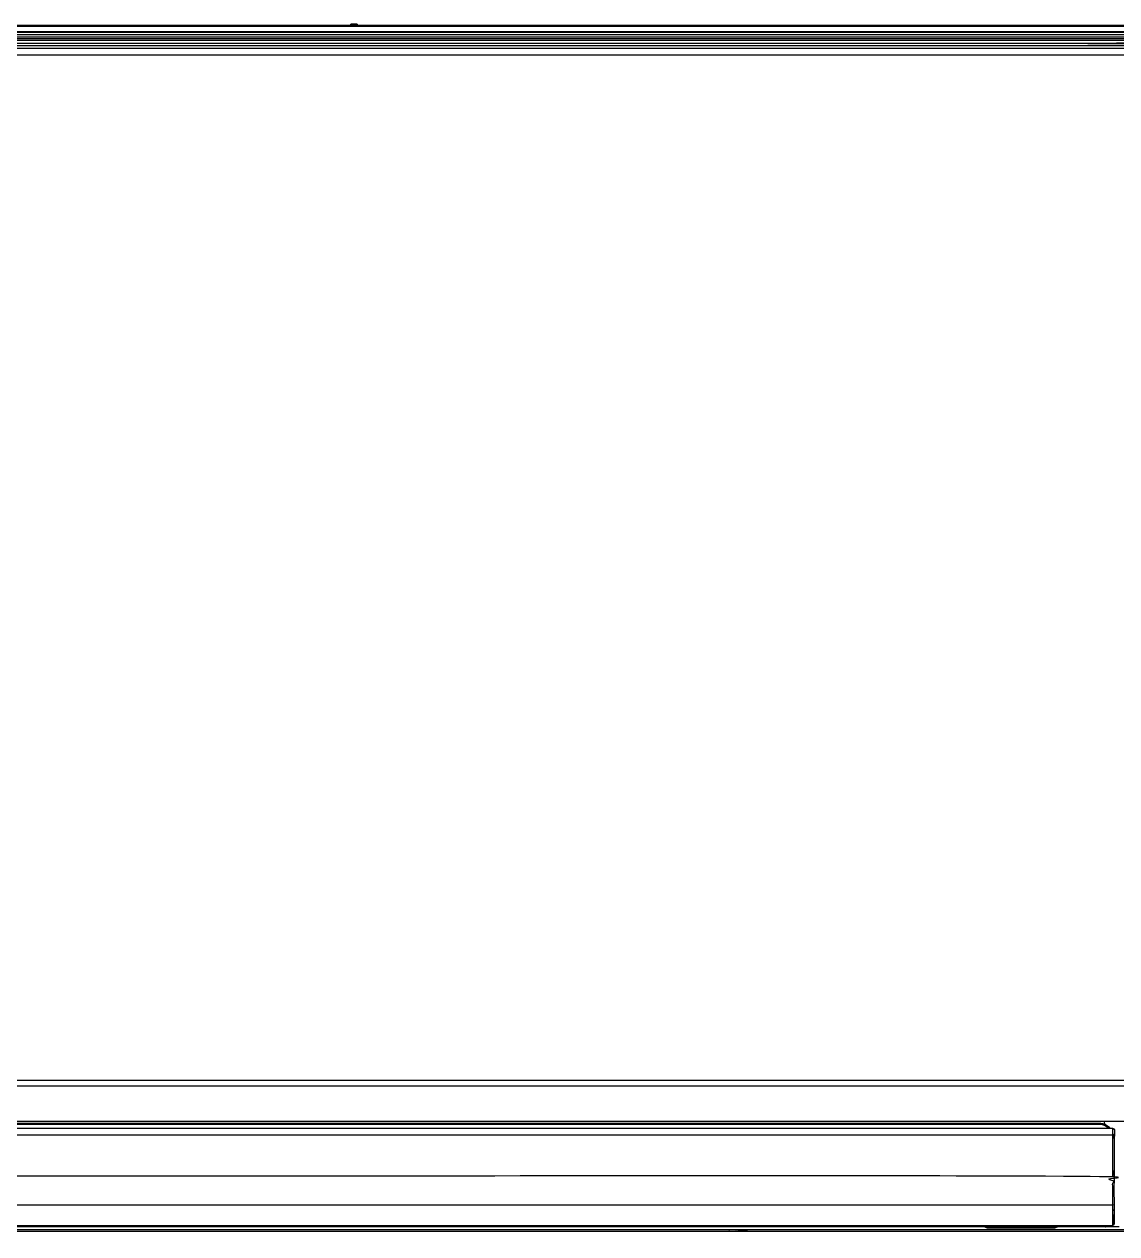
# Model space of a CAD drawing. Header units: millimetres. Extents: x 1291 to 5660, y 748 to 2981.
# Drawn here: x 3395.3 to 3639.8, y 1831.1 to 2101.8 of the extents above; entities that cross this region are included whole.
import ezdxf

# ---------------------------------------------------------------- set-up
doc = ezdxf.new("R2010")
doc.units = ezdxf.units.MM

msp = doc.modelspace()

# ---------------------------------------------------------------- linework, layer by layer
for p, q in [((2987.87, 2096.4), (3731.56, 2096.4)), ((3640.31, 1832.62), (3626.47, 1832.64))]:
    msp.add_line(p, q)
for points in [[(3747.95, 2101.46), (3746.79, 2101.21), (2988.57, 2101.18)], [(3645.64, 2101.18), (3645.6, 2101.28), (2988.57, 2101.28), (2988.57, 2098.48)], [(2988.57, 2100.15), (3730.34, 2100.15), (3729.3, 2101.18)], [(3468.39, 2101.49), (3221.85, 2101.49)], [(3468.38, 2101.44), (3468.39, 2101.44), (3468.39, 2101.44)], [(3469.14, 2101.31), (3469.13, 2101.39), (3469.12, 2101.31)], [(3469.13, 2101.61), (3469.13, 2101.39)], [(3649.28, 2101.49), (3469.87, 2101.49)], [(3469.87, 2101.44), (3469.87, 2101.44), (3469.88, 2101.44)], [(3603.94, 2101.4), (3603.94, 2101.36)], [(3604, 2101.35), (3603.99, 2101.36)], [(3604.01, 2101.4), (3604, 2101.4)], [(3604, 2101.36), (3604.1, 2101.35)], [(3604.09, 2101.35), (3604.06, 2101.35)], [(3604.17, 2101.35), (3604.21, 2101.34), (3616.58, 2101.4), (3616.59, 2101.4)], [(3604.17, 2101.35), (3604.26, 2101.34)], [(3604.58, 2101.41), (3604.55, 2101.41)], [(3604.8, 2101.36), (3604.8, 2101.41)], [(3615.8, 2101.36), (3615.8, 2101.41)], [(3616, 2101.41), (3616.03, 2101.41)], [(3616.34, 2101.34), (3616.43, 2101.35), (3616.5, 2101.35)], [(3616.42, 2101.35), (3616.38, 2101.34)], [(3616.42, 2101.41), (3616.44, 2101.4)], [(3616.53, 2101.35), (3616.51, 2101.35)], [(3616.56, 2101.35), (3616.6, 2101.36)], [(3616.61, 2101.36), (3616.59, 2101.35)], [(3616.66, 2101.4), (3616.66, 2101.36)], [(3733.95, 2098.48), (3733.93, 2098.48), (2987.17, 2098.48)], [(2988.57, 2099.48), (3731.01, 2099.48), (3730.5, 2099.98), (3730.34, 2100.15)], [(2988.57, 2099.98), (3730.5, 2099.98), (3730.42, 2099.98), (3730.42, 2099.98)], [(2988.57, 2098.95), (3731.52, 2098.95)], [(3642.92, 2098.08), (2989.7, 2098.08)], [(2988.99, 2096.98), (3730.45, 2096.98)], [(3635.89, 1855.53), (3635.89, 1855.76), (3000.35, 1855.76)], [(3637.06, 1855.53), (3637.05, 1856.24)], [(3639.21, 1854.39), (3639.22, 1854.37), (3639.22, 1854.34), (3639.22, 1854.34)], [(3639.22, 1853.26), (3639.22, 1853.28)], [(3639.21, 1836.37), (3639.21, 1836.41)], [(3639.21, 1836.26), (3639.21, 1836.29)], [(3639.22, 1836.19), (3639.21, 1836.21)], [(3639.22, 1835.8), (3639.23, 1835.82)], [(3639.22, 1835.74), (3639.23, 1835.81)], [(3639.22, 1835.38), (3639.22, 1835.47)], [(3639.22, 1835.41), (3639.22, 1835.42)], [(3610.69, 1832.41), (3610.1, 1832.64), (3026.18, 1832.64)], [(3610.09, 1832.7), (3610.09, 1832.72), (3610.09, 1832.76), (3610.08, 1832.8), (3610.08, 1832.84), (3610.07, 1832.89), (3610.07, 1832.95)], [(3610.11, 1832.64), (3610.1, 1832.64), (3610.1, 1832.65), (3610.09, 1832.67)], [(3625.89, 1832.49), (3625.89, 1832.41), (3626.47, 1832.64), (3626.47, 1832.64), (3626.48, 1832.65), (3626.48, 1832.67), (3626.49, 1832.72), (3626.49, 1832.76), (3626.5, 1832.8)], [(3626.5, 1832.84), (3626.5, 1832.89), (3626.5, 1832.95)], [(3637.19, 1832.62), (3637.21, 1832.64), (3637.22, 1832.95)], [(3637.21, 1832.64), (3637.21, 1832.65)], [(3637.22, 1832.79), (3637.22, 1832.81)], [(3638.98, 1832.96), (3638.98, 1832.96)], [(3639.08, 1833.01), (3639.07, 1833)], [(3639.13, 1833.05), (3639.12, 1833.05), (3639.12, 1833.04)], [(3639.15, 1833.07), (3639.14, 1833.06)], [(3639.17, 1833.12), (3639.18, 1833.12)], [(3639.18, 1833.13), (3639.19, 1833.14), (3639.19, 1833.14)], [(3639.19, 1833.18), (3639.2, 1833.19)], [(3639.2, 1833.29), (3639.21, 1833.29)], [(3639.21, 1834.55), (3639.22, 1834.57)], [(3639.21, 1833.51), (3639.21, 1833.52)], [(3641.95, 1832), (3641.95, 1831.61), (3043.7, 1831.61), (3043.7, 1832)], [(3552.47, 1831.69), (3553.08, 1831.69), (3553.17, 1831.7)], [(3552.52, 1831.7), (3552.52, 1831.7), (3552.51, 1831.69)], [(3552.55, 1831.69), (3552.59, 1831.69)], [(3552.55, 1831.68), (3554.44, 1831.64), (3554.45, 1831.64)], [(3552.57, 1831.69), (3552.63, 1831.69)], [(3552.58, 1831.68), (3552.59, 1831.68)], [(3552.59, 1831.68), (3552.6, 1831.69)], [(3552.61, 1831.69), (3552.61, 1831.69)], [(3553.01, 1831.69), (3553.09, 1831.7), (3557.15, 1831.69)], [(3554.48, 1831.64), (3554.49, 1831.65), (3554.5, 1831.65), (3554.52, 1831.66), (3554.53, 1831.66), (3554.55, 1831.68), (3554.57, 1831.7)], [(3554.65, 1831.63), (3554.57, 1831.64)], [(3555.05, 1831.64), (3554.97, 1831.63)], [(3556.58, 1831.69), (3556.49, 1831.7)], [(3556.52, 1831.7), (3556.6, 1831.69)], [(3557.01, 1831.69), (3557.02, 1831.69)], [(3557.02, 1831.69), (3557.02, 1831.68)], [(3557.08, 1831.69), (3557.03, 1831.69), (3557.07, 1831.69)], [(3557.03, 1831.68), (3557.03, 1831.68)], [(3610.69, 1832.49), (3610.69, 1832.41), (3611.84, 1832.41)], [(3613.25, 1832.41), (3623.33, 1832.41)], [(3624.73, 1832.41), (3625.89, 1832.41)]]:
    msp.add_lwpolyline(points)
for points in [[(3469.83, 2101.74), (3469.88, 2101.33), (3469.87, 2101.32, -0.015957), (3468.39, 2101.32), (3468.38, 2101.33), (3468.44, 2101.74)], [(3637.77, 2097.45), (3638.08, 2097.46, 0.020186), (3642.64, 2097.61), (3642.77, 2097.62), (3642.8, 2097.71), (3643.01, 2098.3), (3642.99, 2098.29), (3642.99, 2098.3), (3643, 2098.3)], [(3637.96, 1854.62), (3637.79, 1854.78, 0.16566), (3636.13, 1855.52), (3635.89, 1855.53), (3000.35, 1855.53), (3000.11, 1855.52, 0.16896), (2998.45, 1854.78), (2998.29, 1854.62)], [(3638.28, 1854.62), (3638.11, 1854.82, 0.179313), (3636.17, 1855.75), (3635.89, 1855.76)], [(3639.17, 1837.74), (3639.17, 1837.7, -0.316336), (3638.91, 1837.45), (2997.37, 1837.45)], [(3610.31, 1832.64), (3610.84, 1832.43), (3610.86, 1832.42, 0.012338), (3614.22, 1832.42), (3614.25, 1832.43), (3614.29, 1832.43)], [(3622.29, 1832.43), (3622.33, 1832.43), (3622.36, 1832.42, 0.012353), (3625.71, 1832.42), (3625.73, 1832.43), (3626.27, 1832.64)]]:
    msp.add_lwpolyline(points, format="xyb")
for points, knots in [([(3469.45, 2101.61), (3469.24, 2101.61), (3469.03, 2101.61), (3468.81, 2101.61), (3468.7, 2101.62), (3468.56, 2101.62), (3468.45, 2101.62), (3468.44, 2101.63), (3468.44, 2101.63), (3468.44, 2101.63), (3468.44, 2101.67), (3468.44, 2101.7), (3468.44, 2101.74), (3468.45, 2101.74), (3468.46, 2101.74), (3468.47, 2101.74), (3468.48, 2101.74), (3468.49, 2101.74), (3468.5, 2101.74), (3468.52, 2101.74), (3468.54, 2101.75), (3468.56, 2101.75), (3468.68, 2101.75), (3468.8, 2101.75), (3468.92, 2101.75), (3468.96, 2101.75), (3468.99, 2101.75), (3469.02, 2101.75), (3469.1, 2101.75), (3469.17, 2101.75), (3469.24, 2101.75), (3469.27, 2101.75), (3469.31, 2101.75), (3469.34, 2101.75), (3469.46, 2101.75), (3469.58, 2101.75), (3469.7, 2101.75), (3469.72, 2101.75), (3469.74, 2101.74), (3469.76, 2101.74), (3469.77, 2101.74), (3469.78, 2101.74), (3469.79, 2101.74), (3469.81, 2101.74), (3469.82, 2101.74), (3469.83, 2101.74), (3469.83, 2101.7), (3469.83, 2101.67), (3469.83, 2101.63), (3469.82, 2101.63), (3469.82, 2101.63), (3469.82, 2101.62), (3469.7, 2101.62), (3469.57, 2101.62), (3469.45, 2101.61)], [0, 0, 0, 0, 1, 1, 1, 2, 2, 2, 3, 3, 3, 4, 4, 4, 5, 5, 5, 6, 6, 6, 7, 7, 7, 8, 8, 8, 9, 9, 9, 10, 10, 10, 11, 11, 11, 12, 12, 12, 13, 13, 13, 14, 14, 14, 15, 15, 15, 16, 16, 16, 17, 17, 17, 18, 18, 18, 18]), ([(3604.09, 2101.35), (3604.09, 2101.35), (3604.08, 2101.36), (3604.08, 2101.36), (3604.04, 2101.38), (3604, 2101.39), (3603.95, 2101.4), (3603.96, 2101.4), (3603.96, 2101.4), (3603.96, 2101.4), (3604.03, 2101.4), (3604.09, 2101.4), (3604.16, 2101.4), (3604.17, 2101.4), (3604.17, 2101.41), (3604.18, 2101.41)], [0, 0, 0, 0, 1, 1, 1, 2, 2, 2, 3, 3, 3, 4, 4, 4, 5, 5, 5, 5]), ([(3616.64, 2101.4), (3616.64, 2101.4), (3616.64, 2101.4), (3616.65, 2101.4), (3616.6, 2101.39), (3616.57, 2101.38), (3616.52, 2101.36), (3616.52, 2101.36), (3616.51, 2101.35), (3616.51, 2101.35)], [0, 0, 0, 0, 1, 1, 1, 2, 2, 2, 3, 3, 3, 3]), ([(3772.09, 1899.68), (3772.08, 1897.37), (3772.08, 1895.05), (3772.07, 1892.73), (3773.69, 1870.85), (3758, 1863.71), (3738.41, 1864.1), (3737.67, 1864.09), (3736.92, 1864.08), (3736.18, 1864.08), (3736.1, 1864.08), (3736.01, 1864.08), (3735.93, 1864.08), (3735.89, 1864.07), (3735.85, 1864.07), (3735.81, 1864.07), (3735.56, 1864.07), (3735.3, 1864.07), (3735.05, 1864.07), (3735.01, 1864.07), (3734.97, 1864.07), (3734.93, 1864.07), (3484.79, 1864.07), (3234.66, 1864.07), (2984.52, 1864.07), (2984.48, 1864.07), (2984.43, 1864.07), (2984.39, 1864.07), (2984.14, 1864.07), (2983.89, 1864.07), (2983.64, 1864.07), (2983.6, 1864.07), (2983.56, 1864.07), (2983.51, 1864.08), (2983.43, 1864.08), (2983.35, 1864.08), (2983.26, 1864.08), (2981.98, 1864.09), (2980.7, 1864.11), (2979.41, 1864.13), (2958.12, 1864.24), (2945.27, 1872.84), (2947.36, 1895.39), (2947.36, 1896.82), (2947.36, 1898.25), (2947.36, 1899.68)], [0, 0, 0, 0, 1, 1, 1, 2, 2, 2, 3, 3, 3, 4, 4, 4, 5, 5, 5, 6, 6, 6, 7, 7, 7, 8, 8, 8, 9, 9, 9, 10, 10, 10, 11, 11, 11, 12, 12, 12, 13, 13, 13, 14, 14, 14, 15, 15, 15, 15]), ([(3639.18, 1844.22), (3639.17, 1844.11), (3639.04, 1843.98), (3638.92, 1843.98), (3638.9, 1843.98), (3638.89, 1843.98), (3638.87, 1843.98), (3638.88, 1844.24), (3638.88, 1844.49), (3638.88, 1844.75), (3638.88, 1847.21), (3638.91, 1849.68), (3638.91, 1852.14), (3638.92, 1852.49), (3638.92, 1852.85), (3638.92, 1853.21), (3638.92, 1853.51), (3638.92, 1853.82), (3638.92, 1854.13), (3638.92, 1854.15), (3638.92, 1854.18), (3638.92, 1854.2), (3638.92, 1854.34), (3638.92, 1854.48), (3638.92, 1854.62), (3425.04, 1854.61), (3211.16, 1854.61), (2997.27, 1854.61), (2997.27, 1854.61), (2997.27, 1854.61), (2997.27, 1854.61), (2997.18, 1854.6), (2997.17, 1854.58), (2997.1, 1854.53)], [0, 0, 0, 0, 1, 1, 1, 2, 2, 2, 3, 3, 3, 4, 4, 4, 5, 5, 5, 6, 6, 6, 7, 7, 7, 8, 8, 8, 9, 9, 9, 10, 10, 10, 11, 11, 11, 11]), ([(2997.01, 1854.35), (2997.02, 1854.04), (2997.02, 1853.74), (2997.02, 1853.43), (2997.05, 1853.3), (2997.15, 1853.23), (2997.27, 1853.21), (3211.16, 1853.21), (3425.04, 1853.21), (3638.92, 1853.21)], [0, 0, 0, 0, 1, 1, 1, 2, 2, 2, 3, 3, 3, 3]), ([(3639.11, 1854.55), (3639.07, 1854.58), (3639.02, 1854.61), (3638.97, 1854.61), (3638.97, 1854.61), (3638.96, 1854.61), (3638.95, 1854.61)], [0, 0, 0, 0, 1, 1, 1, 2, 2, 2, 2]), ([(3639.21, 1854.42), (3639.2, 1854.43), (3639.2, 1854.43), (3639.2, 1854.44), (3639.19, 1854.45), (3639.19, 1854.45), (3639.19, 1854.46), (3639.18, 1854.47), (3639.17, 1854.49), (3639.17, 1854.5), (3639.16, 1854.51), (3639.15, 1854.51), (3639.15, 1854.52), (3639.14, 1854.52), (3639.14, 1854.53), (3639.13, 1854.54), (3639.12, 1854.54), (3639.12, 1854.54), (3639.11, 1854.55), (3639.13, 1854.53), (3639.14, 1854.51), (3639.16, 1854.49), (3639.19, 1854.45), (3639.23, 1854.36), (3639.22, 1854.3)], [0, 0, 0, 0, 1, 1, 1, 2, 2, 2, 3, 3, 3, 4, 4, 4, 5, 5, 5, 6, 6, 6, 7, 7, 7, 8, 8, 8, 8]), ([(2993.93, 1853.28), (2989.51, 1853.28), (2985.1, 1853.28), (2980.69, 1853.28), (2980.48, 1853.27), (2980.27, 1853.27), (2980.06, 1853.27), (2976.82, 1853.32), (2969.3, 1851.64), (2968.65, 1847.7), (2968.64, 1847.62), (2968.64, 1847.54), (2968.64, 1847.46), (2968.64, 1842.3), (2968.64, 1837.15), (2968.64, 1832), (3229.36, 1832), (3490.08, 1832), (3750.81, 1832), (3750.81, 1832.88), (3750.81, 1833.76), (3750.81, 1834.64), (3750.81, 1834.72), (3750.81, 1834.8), (3750.81, 1834.88), (3750.81, 1839.07), (3750.81, 1843.26), (3750.81, 1847.46), (3750.81, 1847.54), (3750.8, 1847.62), (3750.8, 1847.71), (3750.12, 1851.65), (3742.64, 1853.32), (3739.38, 1853.27), (3739.17, 1853.27), (3738.96, 1853.27), (3738.75, 1853.28), (3706.61, 1853.28), (3674.46, 1853.28), (3642.31, 1853.28)], [0, 0, 0, 0, 1, 1, 1, 2, 2, 2, 3, 3, 3, 4, 4, 4, 5, 5, 5, 6, 6, 6, 7, 7, 7, 8, 8, 8, 9, 9, 9, 10, 10, 10, 11, 11, 11, 12, 12, 12, 13, 13, 13, 13]), ([(3638.96, 1853.21), (3639.09, 1853.24), (3639.19, 1853.29), (3639.21, 1853.43), (3639.22, 1853.44), (3639.22, 1853.45), (3639.22, 1853.47)], [0, 0, 0, 0, 1, 1, 1, 2, 2, 2, 2]), ([(3639.21, 1836.21), (3639.22, 1836.21), (3639.22, 1836.21), (3639.22, 1836.21), (3639.22, 1836.22), (3639.22, 1836.22), (3639.21, 1836.22), (3639.21, 1836.3), (3639.21, 1836.38), (3639.21, 1836.47), (3639.2, 1836.48), (3639.2, 1836.5), (3639.2, 1836.52), (3639.2, 1836.5), (3639.2, 1836.49), (3639.21, 1836.48), (3639.21, 1835.63), (3639.21, 1834.79), (3639.21, 1833.94), (3639.21, 1833.94), (3639.21, 1833.93), (3639.21, 1833.92), (3639.21, 1833.69), (3639.2, 1833.45), (3639.2, 1833.22), (3639.2, 1833.22), (3639.2, 1833.21), (3639.2, 1833.21)], [0, 0, 0, 0, 1, 1, 1, 2, 2, 2, 3, 3, 3, 4, 4, 4, 5, 5, 5, 6, 6, 6, 7, 7, 7, 8, 8, 8, 9, 9, 9, 9]), ([(3610.28, 1832.95), (3610.28, 1832.93), (3610.28, 1832.91), (3610.28, 1832.89), (3610.29, 1832.81), (3610.28, 1832.72), (3610.31, 1832.64), (3610.31, 1832.64), (3610.31, 1832.64), (3610.31, 1832.64), (3615.63, 1832.64), (3620.95, 1832.64), (3626.27, 1832.64), (3626.27, 1832.64), (3626.27, 1832.65), (3626.27, 1832.65), (3626.3, 1832.7), (3626.3, 1832.85), (3626.3, 1832.89), (3626.3, 1832.91), (3626.3, 1832.93), (3626.3, 1832.95)], [0, 0, 0, 0, 1, 1, 1, 2, 2, 2, 3, 3, 3, 4, 4, 4, 5, 5, 5, 6, 6, 6, 7, 7, 7, 7]), ([(3557.07, 1831.68), (3556.44, 1831.67), (3555.81, 1831.65), (3555.18, 1831.64), (3555.18, 1831.64), (3555.17, 1831.64), (3555.17, 1831.64), (3555.13, 1831.64), (3555.09, 1831.66), (3555.06, 1831.68), (3555.06, 1831.69), (3555.05, 1831.69), (3555.05, 1831.7)], [0, 0, 0, 0, 1, 1, 1, 2, 2, 2, 3, 3, 3, 4, 4, 4, 4]), ([(3557.13, 1831.69), (3557.11, 1831.7), (3557.09, 1831.7), (3557.07, 1831.7), (3557.07, 1831.71), (3557.06, 1831.71), (3557.05, 1831.71), (3557.06, 1831.71), (3557.06, 1831.71), (3557.06, 1831.71)], [0, 0, 0, 0, 1, 1, 1, 2, 2, 2, 3, 3, 3, 3])]:
    msp.add_open_spline(points, degree=3, knots=knots)
for points, weights, knots in [([(3642.8, 2097.71), (3642.78, 2097.7), (3642.76, 2097.68), (3642.73, 2097.67), (3641.49, 2097.44), (3639.84, 2097.49), (3638.56, 2097.46), (3638.32, 2097.45), (3638.08, 2097.45), (3637.84, 2097.45), (3423.49, 2097.45), (3209.13, 2097.45), (2994.78, 2097.45), (2994.54, 2097.45), (2994.3, 2097.45), (2994.07, 2097.46), (2992.79, 2097.49), (2991.14, 2097.44), (2989.89, 2097.67), (2989.87, 2097.68), (2989.84, 2097.7), (2989.82, 2097.71), (2989.83, 2097.68), (2989.84, 2097.65), (2989.85, 2097.62), (2989.9, 2097.62), (2989.95, 2097.61), (2989.99, 2097.61), (2991.5, 2097.49), (2993.02, 2097.44), (2994.54, 2097.46), (2994.64, 2097.45), (2994.75, 2097.45), (2994.85, 2097.45)], [1, 1, 1, 1, 1, 1, 1, 1, 1, 1, 1, 1, 1, 1, 1, 1, 1, 1, 1, 1, 1, 1, 1, 1, 1, 1, 1, 1, 0.999457360531, 0.999457360531, 1, 1, 1, 1], [0, 0, 0, 0, 1, 1, 1, 2, 2, 2, 3, 3, 3, 4, 4, 4, 5, 5, 5, 6, 6, 6, 7, 7, 7, 8, 8, 8, 9, 9, 9, 9.0807, 9.0807, 9.0807, 10.0807, 10.0807, 10.0807, 10.0807]), ([(3738.44, 1865.44), (3756.58, 1865.09), (3772.7, 1871.08), (3771.19, 1891.97), (3771.19, 1894.54), (3771.19, 1897.11), (3771.19, 1899.68), (3771.19, 1951.55), (3771.19, 2003.42), (3771.19, 2055.29), (3771.19, 2058.02), (3771.18, 2060.74), (3771.18, 2063.46), (3772.54, 2083.18), (3757.44, 2095.67), (3738.52, 2094.87), (3737.74, 2094.87), (3736.96, 2094.88), (3736.17, 2094.89), (3735.47, 2094.89), (3734.77, 2094.89), (3734.07, 2094.9), (3484.07, 2095.21), (3234.07, 2095.2), (2984.08, 2094.89), (2983.81, 2094.89), (2983.54, 2094.89), (2983.27, 2094.89), (2982.18, 2094.87), (2981.08, 2094.86), (2979.99, 2094.85), (2979.73, 2094.85), (2979.47, 2094.84), (2979.21, 2094.84), (2970.79, 2094.72), (2964.48, 2093.02), (2957.88, 2087.59), (2957.65, 2087.39), (2957.42, 2087.18), (2957.18, 2086.98), (2956.96, 2086.76), (2956.73, 2086.55), (2956.51, 2086.34), (2948.36, 2078.09), (2948.16, 2071.47), (2948.25, 2060.36), (2948.25, 2004.99), (2948.25, 1949.61), (2948.25, 1894.23), (2947.82, 1879.34), (2950.73, 1871.2), (2967.27, 1866.62), (2967.52, 1866.56), (2967.77, 1866.51), (2968.02, 1866.45), (2968.03, 1866.45), (2968.03, 1866.45), (2968.04, 1866.45), (2968.05, 1866.45), (2968.05, 1866.45), (2968.06, 1866.45), (2968.94, 1866.26), (2969.83, 1866.11), (2970.73, 1866), (2970.98, 1865.97), (2971.22, 1865.94), (2971.47, 1865.91), (2974.87, 1865.55), (2978.32, 1865.47), (2981.73, 1865.43), (2981.99, 1865.42), (2982.25, 1865.42), (2982.5, 1865.42), (2982.76, 1865.42), (2983.02, 1865.42), (2983.27, 1865.42), (2983.31, 1865.41), (2983.36, 1865.41), (2983.4, 1865.41), (2983.56, 1865.41), (2983.73, 1865.41), (2983.89, 1865.41), (2983.94, 1865.41), (2983.98, 1865.41), (2984.02, 1865.41), (2984.14, 1865.41), (2984.27, 1865.41), (2984.39, 1865.41), (2984.43, 1865.41), (2984.48, 1865.4), (2984.52, 1865.4), (3234.66, 1865.4), (3484.79, 1865.4), (3734.93, 1865.4), (3734.97, 1865.4), (3735.01, 1865.41), (3735.05, 1865.41), (3735.18, 1865.41), (3735.3, 1865.41), (3735.43, 1865.41), (3735.47, 1865.41), (3735.51, 1865.41), (3735.55, 1865.41), (3735.71, 1865.41), (3735.88, 1865.41), (3736.04, 1865.41), (3736.09, 1865.41), (3736.13, 1865.41), (3736.17, 1865.42), (3736.93, 1865.42), (3737.68, 1865.43), (3738.44, 1865.44)], [1, 1, 1, 1, 1, 1, 1, 1, 1, 1, 1, 1, 1, 1, 1, 1, 1, 1, 1, 1, 1, 1, 0.999999493301, 0.999999493301, 1, 1, 1, 1, 1, 1, 1, 1, 1, 1, 1, 1, 1, 1, 1, 1, 1, 1, 1, 1, 1, 1, 1, 1, 1, 1, 1, 1, 1, 1, 1, 1, 1, 1, 1, 1, 1, 0.999399620829, 0.999399620829, 1, 1, 1, 1, 1, 1, 1, 1, 1, 1, 1, 1, 1, 1, 1, 1, 1, 1, 1, 1, 1, 1, 1, 1, 1, 1, 1, 1, 1, 1, 1, 1, 1, 1, 1, 1, 1, 1, 1, 1, 1, 1, 1, 1, 1, 1, 1, 1, 1], [0, 0, 0, 0, 1, 1, 1, 2, 2, 2, 3, 3, 3, 4, 4, 4, 5, 5, 5, 6, 6, 6, 7, 7, 7, 7.002466, 7.002466, 7.002466, 8.002466, 8.002466, 8.002466, 9.002466, 9.002466, 9.002466, 10.002466, 10.002466, 10.002466, 11.002466, 11.002466, 11.002466, 12.002466, 12.002466, 12.002466, 13.002466, 13.002466, 13.002466, 14.002466, 14.002466, 14.002466, 15.002466, 15.002466, 15.002466, 16.002466, 16.002466, 16.002466, 17.002466, 17.002466, 17.002466, 18.002466, 18.002466, 18.002466, 19.002466, 19.002466, 19.002466, 19.087352, 19.087352, 19.087352, 20.087352, 20.087352, 20.087352, 21.087352, 21.087352, 21.087352, 22.087352, 22.087352, 22.087352, 23.087352, 23.087352, 23.087352, 24.087352, 24.087352, 24.087352, 25.087352, 25.087352, 25.087352, 26.087352, 26.087352, 26.087352, 27.087352, 27.087352, 27.087352, 28.087352, 28.087352, 28.087352, 29.087352, 29.087352, 29.087352, 30.087352, 30.087352, 30.087352, 31.087352, 31.087352, 31.087352, 32.087352, 32.087352, 32.087352, 33.087352, 33.087352, 33.087352, 34.087352, 34.087352, 34.087352, 35.087352, 35.087352, 35.087352, 35.087352]), ([(2945.95, 1884.58), (2945.95, 1882.79), (2945.96, 1881), (2945.96, 1879.21), (2945.01, 1866.05), (2950.59, 1853.9), (2963.4, 1849.24), (2963.62, 1849.17), (2963.84, 1849.11), (2964.06, 1849.04), (2964.11, 1849.03), (2964.16, 1849.01), (2964.21, 1849), (2964.59, 1848.89), (2965.85, 1848.73), (2966.03, 1849.25), (2966.04, 1849.26), (2966.04, 1849.28), (2966.04, 1849.3), (2966.04, 1849.32), (2966.04, 1849.35), (2966.04, 1849.37), (2966.08, 1850.22), (2966.12, 1851.06), (2966.16, 1851.91), (2966.16, 1851.94), (2966.16, 1851.98), (2966.16, 1852.01), (2966.16, 1852.07), (2966.17, 1852.14), (2966.17, 1852.2), (2966.48, 1854.79), (2971.32, 1855.56), (2973.17, 1855.9), (2973.46, 1855.94), (2973.74, 1855.99), (2974.03, 1856.03), (2974.16, 1856.05), (2974.28, 1856.06), (2974.41, 1856.08), (2975.46, 1856.21), (2976.52, 1856.27), (2977.58, 1856.28), (2977.71, 1856.28), (2977.85, 1856.28), (2977.99, 1856.28), (2978.14, 1856.28), (2978.3, 1856.27), (2978.46, 1856.27), (2979.72, 1856.26), (2980.98, 1856.25), (2982.24, 1856.24), (3233.89, 1856.24), (3485.55, 1856.24), (3737.21, 1856.24), (3738.46, 1856.25), (3739.72, 1856.26), (3740.98, 1856.27), (3741.14, 1856.27), (3741.3, 1856.28), (3741.46, 1856.28), (3741.6, 1856.28), (3741.73, 1856.28), (3741.86, 1856.28), (3742.92, 1856.27), (3743.97, 1856.21), (3745.02, 1856.08), (3745.15, 1856.06), (3745.27, 1856.05), (3745.39, 1856.03), (3745.68, 1855.99), (3745.97, 1855.95), (3746.26, 1855.9), (3748.13, 1855.56), (3752.94, 1854.8), (3753.27, 1852.2), (3753.28, 1852.14), (3753.28, 1852.07), (3753.29, 1852.01), (3753.29, 1851.95), (3753.29, 1851.9), (3753.3, 1851.84), (3753.32, 1851), (3753.38, 1850.15), (3753.4, 1849.31), (3753.41, 1849.31), (3753.41, 1849.3), (3753.41, 1849.3), (3753.41, 1849.28), (3753.41, 1849.26), (3753.41, 1849.25), (3753.61, 1848.72), (3754.83, 1848.89), (3755.23, 1849), (3755.29, 1849.01), (3755.34, 1849.03), (3755.39, 1849.04), (3755.61, 1849.1), (3755.82, 1849.17), (3756.04, 1849.23), (3770.3, 1854.62), (3774.61, 1867.51), (3773.49, 1881.87)], [1, 1, 1, 1, 1, 1, 1, 1, 1, 1, 1, 1, 1, 1, 1, 1, 1, 1, 1, 1, 1, 1, 1, 1, 1, 1, 1, 1, 1, 1, 1, 1, 1, 1, 1, 1, 1, 1, 1, 1, 0.998881785137, 0.998881785137, 1, 1, 1, 1, 1, 1, 1, 0.999996748619, 0.999996748619, 1, 1, 1, 1, 0.999996717854, 0.999996717854, 1, 1, 1, 1, 1, 1, 1, 0.998867150315, 0.998867150315, 1, 1, 1, 1, 1, 1, 1, 1, 1, 1, 1, 1, 1, 1, 1, 1, 1, 1, 1, 1, 1, 1, 1, 1, 1, 1, 1, 1, 1, 1, 1, 1, 1, 1, 1, 1, 1], [0, 0, 0, 0, 1, 1, 1, 2, 2, 2, 3, 3, 3, 4, 4, 4, 5, 5, 5, 6, 6, 6, 7, 7, 7, 8, 8, 8, 9, 9, 9, 10, 10, 10, 11, 11, 11, 12, 12, 12, 13, 13, 13, 13.115855, 13.115855, 13.115855, 14.115855, 14.115855, 14.115855, 15.115855, 15.115855, 15.115855, 15.122101, 15.122101, 15.122101, 16.122101, 16.122101, 16.122101, 16.128377, 16.128377, 16.128377, 17.128377, 17.128377, 17.128377, 18.128377, 18.128377, 18.128377, 18.244988, 18.244988, 18.244988, 19.244988, 19.244988, 19.244988, 20.244988, 20.244988, 20.244988, 21.244988, 21.244988, 21.244988, 22.244988, 22.244988, 22.244988, 23.244988, 23.244988, 23.244988, 24.244988, 24.244988, 24.244988, 25.244988, 25.244988, 25.244988, 26.244988, 26.244988, 26.244988, 27.244988, 27.244988, 27.244988, 28.244988, 28.244988, 28.244988, 29.244988, 29.244988, 29.244988, 30.244988, 30.244988, 30.244988, 30.244988]), ([(3639.22, 1854.28), (3639.22, 1854.28), (3639.22, 1854.27), (3639.22, 1854.26), (3639.22, 1854), (3639.22, 1853.73), (3639.22, 1853.47), (3639.22, 1853.11), (3639.22, 1852.76), (3639.21, 1852.4), (3639.2, 1849.94), (3639.19, 1847.49), (3639.18, 1845.03), (3639.18, 1844.77), (3639.18, 1844.52), (3639.18, 1844.26), (3639.18, 1843.86), (3639.18, 1843.46), (3639.18, 1843.07), (3638.98, 1839.97), (3639.41, 1836.29), (3638.95, 1833.13), (3638.94, 1833.07), (3638.92, 1833.01), (3638.9, 1832.95)], [1, 1, 1, 1, 1, 1, 1, 1, 1, 1, 0.999999784612, 0.999999784612, 1, 1, 1, 1, 1, 1, 1, 1, 1, 1, 1, 1, 1], [0, 0, 0, 0, 1, 1, 1, 2, 2, 2, 3, 3, 3, 3.001608, 3.001608, 3.001608, 4.001608, 4.001608, 4.001608, 5.001608, 5.001608, 5.001608, 6.001608, 6.001608, 6.001608, 7.001608, 7.001608, 7.001608, 7.001608]), ([(3638.9, 1833.08), (3638.87, 1834.05), (3638.88, 1835.02), (3638.87, 1835.99), (3638.87, 1837.77), (3638.87, 1839.55), (3638.87, 1841.34), (3638.87, 1841.45), (3638.87, 1841.57), (3638.87, 1841.69), (3638.87, 1842.45), (3638.87, 1843.21), (3638.87, 1843.98), (3425.04, 1843.98), (3211.2, 1843.98), (2997.36, 1843.98), (2997.36, 1843.84), (2997.36, 1843.7), (2997.36, 1843.57), (2997.36, 1843.43), (2997.36, 1843.3), (2997.37, 1843.17), (2997.37, 1842.45), (2997.37, 1841.72), (2997.37, 1841), (2997.37, 1840.89), (2997.37, 1840.78), (2997.37, 1840.67), (2997.37, 1839.11), (2997.37, 1837.55), (2997.37, 1835.99), (2997.37, 1835.02), (2997.36, 1834.05), (2997.34, 1833.08), (2997.34, 1833.04), (2997.34, 1832.99), (2997.33, 1832.95), (3211.22, 1832.95), (3425.11, 1832.96), (3638.99, 1832.96)], [1, 1, 1, 1, 1, 1, 1, 1, 1, 1, 1, 1, 1, 1, 1, 1, 1, 1, 1, 1, 1, 1, 1, 1, 1, 1, 1, 1, 1, 1, 1, 0.999965393649, 0.999965393649, 1, 1, 1, 1, 1, 1, 1], [0, 0, 0, 0, 1, 1, 1, 2, 2, 2, 3, 3, 3, 4, 4, 4, 5, 5, 5, 6, 6, 6, 7, 7, 7, 8, 8, 8, 9, 9, 9, 10, 10, 10, 10.020378, 10.020378, 10.020378, 11.020378, 11.020378, 11.020378, 12.020378, 12.020378, 12.020378, 12.020378])]:
    msp.add_rational_spline(points, weights, degree=3, knots=knots)
for points in [[(3639.02, 1832.97), (3639.03, 1832.98), (3639.05, 1832.98), (3639.05, 1832.99)], [(3639.15, 1833.08), (3639.16, 1833.09), (3639.16, 1833.1), (3639.17, 1833.1)]]:
    msp.add_open_spline(points, degree=3)

doc.saveas('drawing.dxf')
